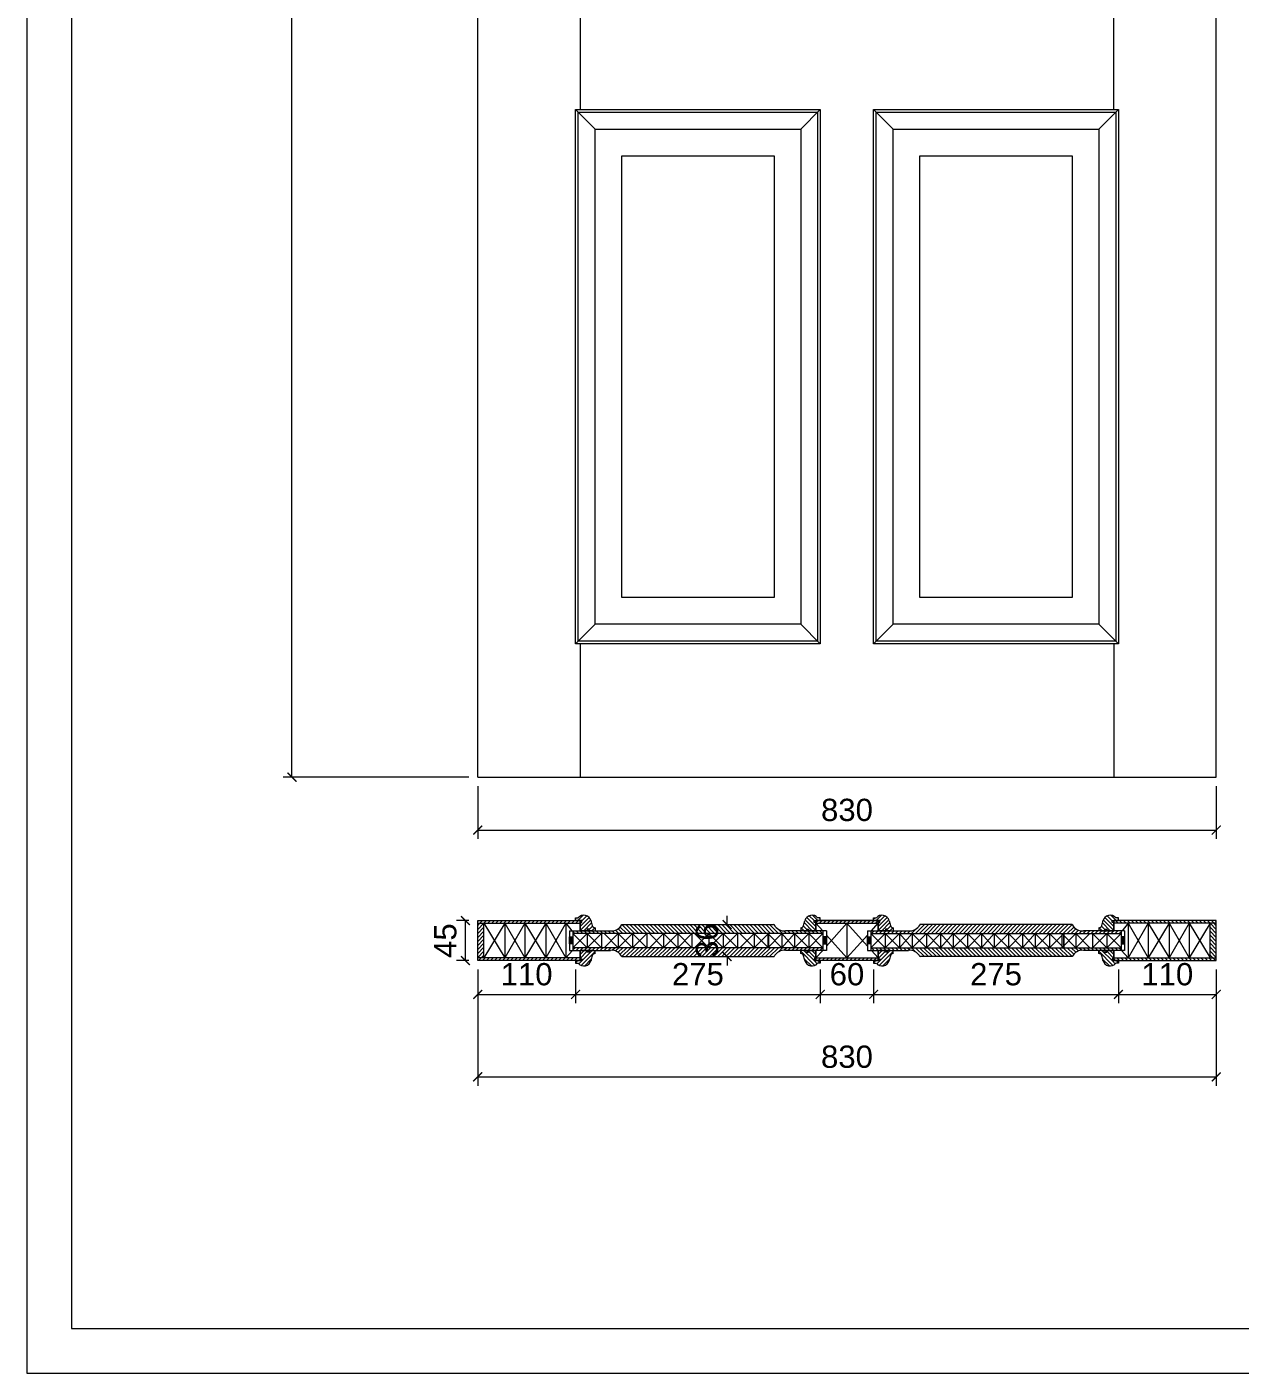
# Model space of a CAD drawing. Header units: millimetres. Extents: x 1821 to 3921, y 493 to 3463.
# Drawn here: x 1821 to 3184, y 493 to 2005 of the extents above; entities that cross this region are included whole.
import ezdxf

# ---------------------------------------------------------------- set-up
doc = ezdxf.new("R2010")
doc.units = ezdxf.units.MM
for name, color, linetype, lineweight in [('Dim', 2, 'Continuous', 9), ('图框', 7, 'Continuous', 13), ('填充', 8, 'Continuous', 5), ('标准家私', 4, 'Continuous', 20), ('标注', 2, 'Continuous', 9)]:
    doc.layers.add(name, color=color, linetype=linetype, lineweight=lineweight)
doc.styles.get("Standard").update_dxf_attribs({"font": 'arial.ttf'})
pattern_1 = [(45, (-35817.922, -61058.6704), (-2.24506403, 2.24506403), [])]
pattern_2 = [(45, (-1848.687, 3133.027), (-2.245064, 2.245064), [])]
pattern_3 = [(135, (7333.3697, 3133.027), (2.245064, 2.245064), [])]

# ---------------------------------------------------------------- blocks, each defined once
blk = doc.blocks.new('_ArchTick')
at = {"color": 0, "linetype": 'ByBlock', "const_width": 0.15}
blk.add_lwpolyline([(-0.5, -0.5), (0.5, 0.5)], dxfattribs=at)

msp = doc.modelspace()

# ---------------------------------------------------------------- hatches: boundary and pattern name
at = {"layer": '填充'}
h = msp.add_hatch(dxfattribs=at)
h.set_pattern_fill('ANSI31', color=0, style=0)
h.set_pattern_definition(pattern_2)
h.paths.add_polyline_path([(2442.3, 998.4), (2442.3, 1001.4), (2327.3, 1001.4), (2327.3, 998.4)])
h = msp.add_hatch(dxfattribs=at)
h.set_pattern_fill('ANSI31', color=0, style=0)
h.set_pattern_definition(pattern_2)
h.paths.add_polyline_path([(2327.3, 959.4), (2334.3, 959.4), (2334.3, 998.4), (2327.3, 998.4)])
h = msp.add_hatch(dxfattribs=at)
h.set_pattern_fill('ANSI31', color=0, style=0)
h.set_pattern_definition(pattern_1)
h.paths.add_polyline_path([(2459.3, 967.9), (2452.5, 967.9), (2452.5, 965.9), (2450.5, 965.9), (2450.5, 967.9), (2442.3, 967.9), (2442.3, 958.4), (2444.3, 958.4), (2444.3, 956.4), (2442.3, 956.4), (2437.3, 956.4), (2437.3, 953.4), (2440.3, 953.4, 0.617514), (2454.7, 956.6, -0.020096), (2456, 961.9, -0.309197), (2459.3, 964.4)])
h.paths.add_polyline_path([(2440.3, 1004.4), (2437.3, 1004.4), (2437.3, 1001.4), (2442.3, 1001.4), (2444.3, 1001.4), (2444.3, 999.4), (2442.3, 999.4), (2442.3, 989.9), (2450.5, 989.9), (2450.5, 991.9), (2452.5, 991.9), (2452.5, 989.9), (2456.3, 989.9), (2459.3, 989.9), (2459.3, 993.4, -0.309197), (2456, 995.9, -0.020096), (2454.7, 1001.2, 0.617514)])
h = msp.add_hatch(dxfattribs=at)
h.set_pattern_fill('ANSI31', color=0, style=0)
h.set_pattern_definition([(135, (40967.606, -61058.6704), (2.24506403, 2.24506403), [])])
h.paths.add_polyline_path([(2690.3, 967.9), (2697.2, 967.9), (2697.2, 965.9), (2699.2, 965.9), (2699.2, 967.9), (2707.3, 967.9), (2707.3, 958.4), (2705.3, 958.4), (2705.3, 956.4), (2707.3, 956.4), (2712.3, 956.4), (2712.3, 953.4), (2709.3, 953.4, -0.617514), (2695, 956.6, 0.020096), (2693.6, 961.9, 0.309197), (2690.3, 964.4)])
h.paths.add_polyline_path([(2709.3, 1004.4), (2712.3, 1004.4), (2712.3, 1001.4), (2707.3, 1001.4), (2705.3, 1001.4), (2705.3, 999.4), (2707.3, 999.4), (2707.3, 989.9), (2699.2, 989.9), (2699.2, 991.9), (2697.2, 991.9), (2697.2, 989.9), (2693.3, 989.9), (2690.3, 989.9), (2690.3, 993.4, 0.309197), (2693.6, 995.9, 0.020096), (2695, 1001.2, -0.617514)])
h = msp.add_hatch(dxfattribs=at)
h.set_pattern_fill('ANSI31', color=0, style=0)
h.set_pattern_definition([(45, (-12780.56, 1024.3625), (-2.245064, 2.245064), [])])
h.paths.add_polyline_path([(2712.3, 1001.4), (2712.3, 998.4), (2772.3, 998.4), (2772.3, 1001.4), (2772.3, 1001.4)])
h.paths.add_polyline_path([(2712.3, 998.4), (2712.3, 1001.4), (2707.3, 1001.4), (2707.3, 998.4)])
h.paths.add_polyline_path([(2772.3, 1001.4), (2772.3, 998.4), (2777.3, 998.4), (2777.3, 1001.4)])
h.paths.add_polyline_path([(2712.3, 959.4), (2712.3, 956.4), (2772.3, 956.4), (2772.3, 959.4)])
h.paths.add_polyline_path([(2707.3, 959.4), (2707.3, 956.4), (2712.3, 956.4), (2712.3, 959.4)])
h.paths.add_polyline_path([(2772.3, 959.4), (2772.3, 956.4), (2777.3, 956.4), (2777.3, 959.4)])
h = msp.add_hatch(dxfattribs=at)
h.set_pattern_fill('ANSI31', color=0, style=0)
h.set_pattern_definition([(45, (-35482.9235, -61058.6704), (-2.24506403, 2.24506403), [])])
h.paths.add_polyline_path([(2794.3, 967.9), (2787.5, 967.9), (2787.5, 965.9), (2785.5, 965.9), (2785.5, 967.9), (2777.3, 967.9), (2777.3, 958.4), (2779.3, 958.4), (2779.3, 956.4), (2777.3, 956.4), (2772.3, 956.4), (2772.3, 953.4), (2775.3, 953.4, 0.617514), (2789.7, 956.6, -0.020096), (2791, 961.9, -0.309197), (2794.3, 964.4)])
h.paths.add_polyline_path([(2775.3, 1004.4), (2772.3, 1004.4), (2772.3, 1001.4), (2777.3, 1001.4), (2779.3, 1001.4), (2779.3, 999.4), (2777.3, 999.4), (2777.3, 989.9), (2785.5, 989.9), (2785.5, 991.9), (2787.5, 991.9), (2787.5, 989.9), (2791.3, 989.9), (2794.3, 989.9), (2794.3, 993.4, -0.309197), (2791, 995.9, -0.020096), (2789.7, 1001.2, 0.617514)])
h = msp.add_hatch(dxfattribs=at)
h.set_pattern_fill('ANSI31', color=0, style=0)
h.set_pattern_definition([(135, (41302.603, -61058.6704), (2.24506403, 2.24506403), [])])
h.paths.add_polyline_path([(3025.3, 967.9), (3032.2, 967.9), (3032.2, 965.9), (3034.2, 965.9), (3034.2, 967.9), (3042.3, 967.9), (3042.3, 958.4), (3040.3, 958.4), (3040.3, 956.4), (3042.3, 956.4), (3047.3, 956.4), (3047.3, 953.4), (3044.3, 953.4, -0.617514), (3030, 956.6, 0.020096), (3028.6, 961.9, 0.309197), (3025.3, 964.4)])
h.paths.add_polyline_path([(3044.3, 1004.4), (3047.3, 1004.4), (3047.3, 1001.4), (3042.3, 1001.4), (3040.3, 1001.4), (3040.3, 999.4), (3042.3, 999.4), (3042.3, 989.9), (3034.2, 989.9), (3034.2, 991.9), (3032.2, 991.9), (3032.2, 989.9), (3028.3, 989.9), (3025.3, 989.9), (3025.3, 993.4, 0.309197), (3028.6, 995.9, 0.020096), (3030, 1001.2, -0.617514)])
h = msp.add_hatch(dxfattribs=at)
h.set_pattern_fill('ANSI31', color=0, style=0)
h.set_pattern_definition(pattern_3)
h.paths.add_polyline_path([(3042.3, 998.4), (3042.3, 1001.4), (3157.3, 1001.4), (3157.3, 998.4)])
h = msp.add_hatch(dxfattribs=at)
h.set_pattern_fill('ANSI31', color=0, style=0)
h.set_pattern_definition(pattern_3)
h.paths.add_polyline_path([(3157.3, 959.4), (3150.3, 959.4), (3150.3, 998.4), (3157.3, 998.4)])
h = msp.add_hatch(dxfattribs=at)
h.set_pattern_fill('ANSI31', color=0, style=0)
h.set_pattern_definition([(315, (-35817.922, 63016.477), (-2.24506403, -2.24506403), [])])
h.paths.add_polyline_path([(2434.3, 986.9), (2434.3, 989.9), (2442.3, 989.9), (2456.3, 989.9), (2476.4, 989.9, 0.323873), (2489.3, 996.9), (2660.3, 996.9, 0.323873), (2673.3, 989.9), (2707.3, 989.9), (2715.3, 989.9), (2715.3, 986.9)])
h = msp.add_hatch(dxfattribs=at)
h.set_pattern_fill('ANSI31', color=0, style=0)
h.set_pattern_definition([(225, (41302.6047, 63016.477), (2.24506403, -2.24506403), [])])
h.paths.add_polyline_path([(3050.3, 986.9), (3050.3, 989.9), (3042.3, 989.9), (3028.3, 989.9), (3008.3, 989.9, -0.323873), (2995.3, 996.9), (2824.3, 996.9, -0.323873), (2811.4, 989.9), (2777.3, 989.9), (2769.3, 989.9), (2769.3, 986.9)])
h = msp.add_hatch(dxfattribs=at)
h.set_pattern_fill('ANSI31', color=0, style=0)
h.set_pattern_definition(pattern_1)
h.paths.add_polyline_path([(2434.3, 970.9), (2434.3, 967.9), (2442.3, 967.9), (2456.3, 967.9), (2476.4, 967.9, -0.323873), (2489.3, 960.9), (2660.3, 960.9, -0.323873), (2673.3, 967.9), (2707.3, 967.9), (2715.3, 967.9), (2715.3, 970.9)])
h = msp.add_hatch(dxfattribs=at)
h.set_pattern_fill('ANSI31', color=0, style=0)
h.set_pattern_definition([(135, (41302.6047, -61058.6704), (2.24506403, 2.24506403), [])])
h.paths.add_polyline_path([(3050.3, 970.9), (3050.3, 967.9), (3042.3, 967.9), (3028.3, 967.9), (3008.3, 967.9, 0.323873), (2995.3, 960.9), (2824.3, 960.9, 0.323873), (2811.4, 967.9), (2777.3, 967.9), (2769.3, 967.9), (2769.3, 970.9)])
h = msp.add_hatch(dxfattribs=at)
h.set_pattern_fill('ANSI31', color=0, style=0)
h.set_pattern_definition(pattern_2)
h.paths.add_polyline_path([(2442.3, 956.4), (2442.3, 959.4), (2327.3, 959.4), (2327.3, 956.4)])
h = msp.add_hatch(dxfattribs=at)
h.set_pattern_fill('ANSI31', color=0, style=0)
h.set_pattern_definition(pattern_3)
h.paths.add_polyline_path([(3042.3, 956.4), (3042.3, 959.4), (3157.3, 959.4), (3157.3, 956.4)])
at = {"layer": '标准家私'}
for points in [[(2434.3, 983), (2430.3, 983), (2430.3, 975.4), (2434.3, 975.4)], [(2715.3, 983), (2719.3, 983), (2719.3, 975.4), (2715.3, 975.4)], [(2769.3, 983), (2765.3, 983), (2765.3, 975.4), (2769.3, 975.4)], [(3050.3, 983), (3054.3, 983), (3054.3, 975.4), (3050.3, 975.4)]]:
    msp.add_hatch(color=0, dxfattribs=at).paths.add_polyline_path(points)

# ---------------------------------------------------------------- linework, layer by layer
at = {"layer": 'Dim', "color": 0}
for p, q in [((2607.6, 996.9), (2607.6, 1006.9)), ((2563, 996.9), (2617.6, 996.9)), ((2563, 960.9), (2617.6, 960.9)), ((2607.6, 960.9), (2607.6, 950.9))]:
    msp.add_line(p, q, dxfattribs=at)
at = {"layer": '图框', "color": 0}
msp.add_lwpolyline([(1820.7, 3463), (1820.7, 493), (3920.7, 493), (3920.7, 3463)], close=True, dxfattribs=at)
at = {"layer": '图框', "color": 0, "lineweight": 20}
msp.add_lwpolyline([(1870.7, 3413), (1870.7, 543), (3870.7, 543), (3870.7, 3413)], close=True, dxfattribs=at)
at = {"layer": '填充', "color": 0}
for p, q in [((2442.3, 2042.5), (2442.3, 1912.5)), ((3042.3, 1912.5), (3042.3, 2042.5)), ((2437.3, 1912.5), (2437.3, 1912.5)), ((2437.3, 1912.5), (2459.3, 1890.5)), ((2440.3, 1909.5), (2709.3, 1909.5)), ((2440.3, 1315.5), (2440.3, 1909.5)), ((2690.3, 1890.5), (2712.3, 1912.5)), ((2709.3, 1909.5), (2709.3, 1315.5)), ((2712.3, 1912.5), (2712.3, 1312.5)), ((2772.3, 1912.5), (3047.3, 1912.5)), ((2772.3, 1912.5), (2772.3, 1912.5)), ((2772.3, 1912.5), (2794.3, 1890.5)), ((2775.3, 1909.5), (3044.3, 1909.5)), ((2775.3, 1315.5), (2775.3, 1909.5)), ((3025.3, 1890.5), (3047.3, 1912.5)), ((3044.3, 1909.5), (3044.3, 1315.5)), ((3047.3, 1912.5), (3047.3, 1312.5)), ((2437.3, 1312.5), (2459.3, 1334.5)), ((2690.3, 1334.5), (2712.3, 1312.5)), ((2772.3, 1312.5), (2794.3, 1334.5)), ((3025.3, 1334.5), (3047.3, 1312.5)), ((2709.3, 1315.5), (2440.3, 1315.5)), ((2712.3, 1312.5), (2442.3, 1312.5)), ((2442.3, 1312.5), (2442.3, 1162.5)), ((3044.3, 1315.5), (2775.3, 1315.5)), ((3047.3, 1312.5), (2777.3, 1312.5)), ((3042.3, 1312.5), (3042.3, 1162.5)), ((2357.8, 998.4), (2334.3, 959.4)), ((2334.3, 998.4), (2357.8, 959.4)), ((2357.8, 998.4), (2357.8, 959.4)), ((2357.8, 998.4), (2380.3, 959.4)), ((2380.3, 998.4), (2357.8, 959.4)), ((2380.3, 998.4), (2380.3, 959.4)), ((2403.8, 998.4), (2380.3, 959.4)), ((2380.3, 998.4), (2403.8, 959.4)), ((2403.8, 998.4), (2403.8, 959.4)), ((2403.8, 998.4), (2426.3, 959.4)), ((2426.3, 998.4), (2403.8, 959.4)), ((2426.3, 998.4), (2433.2, 989.9)), ((2426.3, 998.4), (2426.3, 959.4)), ((2707.3, 998.4), (2715, 989.9)), ((2742.3, 998.4), (2719.3, 972.8)), ((2742.3, 998.4), (2742.3, 959.4)), ((2742.3, 998.4), (2765.3, 972.8)), ((2769.7, 989.9), (2777.3, 998.4)), ((3080.9, 998.4), (3058.4, 959.4)), ((3058.4, 998.4), (3080.9, 959.4)), ((3080.9, 998.4), (3080.9, 959.4)), ((3080.9, 998.4), (3104.4, 959.4)), ((3104.4, 998.4), (3080.9, 959.4)), ((3126.9, 998.4), (3104.4, 959.4)), ((3104.4, 998.4), (3126.9, 959.4)), ((3104.4, 998.4), (3104.4, 959.4)), ((3126.9, 998.4), (3126.9, 959.4)), ((3126.9, 998.4), (3150.3, 959.4)), ((3150.3, 998.4), (3126.9, 959.4)), ((2450.3, 986.9), (2434.3, 970.9)), ((2450.3, 970.9), (2434.3, 986.9)), ((2450.3, 986.9), (2450.3, 970.9)), ((2466.3, 970.9), (2450.3, 986.9)), ((2466.3, 986.9), (2450.3, 970.9)), ((2466.3, 986.9), (2466.3, 970.9)), ((2485.3, 970.9), (2469.3, 986.9)), ((2485.3, 986.9), (2469.3, 970.9)), ((2485.3, 986.9), (2485.3, 970.9)), ((2501.2, 970.9), (2485.3, 986.9)), ((2501.2, 986.9), (2485.3, 970.9)), ((2501.2, 986.9), (2501.2, 970.9)), ((2517.2, 970.9), (2501.2, 986.9)), ((2517.2, 986.9), (2501.2, 970.9)), ((2517.2, 986.9), (2517.2, 970.9)), ((2536.2, 970.9), (2520.2, 986.9)), ((2536.2, 986.9), (2520.2, 970.9)), ((2536.2, 986.9), (2536.2, 970.9)), ((2552.2, 970.9), (2536.2, 986.9)), ((2552.2, 986.9), (2536.2, 970.9)), ((2552.2, 986.9), (2552.2, 970.9)), ((2568.1, 970.9), (2552.2, 986.9)), ((2568.1, 986.9), (2552.2, 970.9)), ((2568.1, 986.9), (2568.1, 970.9)), ((2587.1, 970.9), (2571.1, 986.9)), ((2587.1, 986.9), (2571.1, 970.9)), ((2587.1, 986.9), (2587.1, 970.9)), ((2603.1, 970.9), (2587.1, 986.9)), ((2603.1, 986.9), (2587.1, 970.9)), ((2603.1, 986.9), (2603.1, 970.9)), ((2619.1, 970.9), (2603.1, 986.9)), ((2619.1, 986.9), (2603.1, 970.9)), ((2619.1, 986.9), (2619.1, 970.9)), ((2638, 970.9), (2622, 986.9)), ((2638, 986.9), (2622, 970.9)), ((2638, 986.9), (2638, 970.9)), ((2654, 970.9), (2638, 986.9)), ((2654, 986.9), (2638, 970.9)), ((2653.2, 986.9), (2653.2, 970.9)), ((2653.2, 986.9), (2653.2, 970.9)), ((2653.2, 986.9), (2653.2, 970.9)), ((2653.2, 986.9), (2653.2, 970.9)), ((2669.2, 970.9), (2653.2, 986.9)), ((2669.2, 986.9), (2653.2, 970.9)), ((2654, 986.9), (2654, 970.9)), ((2669.2, 986.9), (2669.2, 970.9)), ((2669.2, 986.9), (2669.2, 970.9)), ((2669.2, 986.9), (2669.2, 970.9)), ((2669.2, 986.9), (2669.2, 970.9)), ((2683.4, 970.9), (2669.2, 986.9)), ((2683.4, 986.9), (2669.2, 970.9)), ((2683.4, 970.9), (2699.4, 986.9)), ((2683.4, 986.9), (2699.4, 970.9)), ((2683.4, 986.9), (2683.4, 970.9)), ((2699.4, 986.9), (2699.4, 970.9)), ((2699.4, 986.9), (2715.3, 970.9)), ((2699.4, 970.9), (2715.3, 986.9)), ((2719.3, 985), (2742.3, 959.4)), ((2742.3, 959.4), (2765.3, 985)), ((2785.3, 986.9), (2769.3, 970.9)), ((2785.3, 970.9), (2769.3, 986.9)), ((2785.3, 986.9), (2785.3, 970.9)), ((2801.3, 970.9), (2785.3, 986.9)), ((2801.3, 986.9), (2785.3, 970.9)), ((2801.3, 986.9), (2801.3, 970.9)), ((2801.3, 970.9), (2815.5, 986.9)), ((2801.3, 986.9), (2815.5, 970.9)), ((2815.5, 970.9), (2831.5, 986.9)), ((2815.5, 986.9), (2831.5, 970.9)), ((2815.5, 986.9), (2815.5, 970.9)), ((2815.5, 986.9), (2815.5, 970.9)), ((2815.5, 986.9), (2815.5, 970.9)), ((2815.5, 986.9), (2815.5, 970.9)), ((2831.5, 986.9), (2831.5, 970.9)), ((2831.5, 986.9), (2831.5, 970.9)), ((2831.5, 986.9), (2831.5, 970.9)), ((2831.5, 986.9), (2831.5, 970.9)), ((2847.4, 970.9), (2831.5, 986.9)), ((2847.4, 986.9), (2831.5, 970.9)), ((2847.4, 986.9), (2847.4, 970.9)), ((2847.4, 970.9), (2861.6, 986.9)), ((2847.4, 986.9), (2861.6, 970.9)), ((2861.6, 970.9), (2877.6, 986.9)), ((2861.6, 986.9), (2877.6, 970.9)), ((2861.6, 986.9), (2861.6, 970.9)), ((2861.6, 986.9), (2861.6, 970.9)), ((2861.6, 986.9), (2861.6, 970.9)), ((2861.6, 986.9), (2861.6, 970.9)), ((2877.6, 986.9), (2877.6, 970.9)), ((2877.6, 986.9), (2877.6, 970.9)), ((2877.6, 986.9), (2877.6, 970.9)), ((2877.6, 986.9), (2877.6, 970.9)), ((2893.6, 970.9), (2877.6, 986.9)), ((2893.6, 986.9), (2877.6, 970.9)), ((2893.6, 986.9), (2893.6, 970.9)), ((2893.6, 970.9), (2907.8, 986.9)), ((2893.6, 986.9), (2907.8, 970.9)), ((2907.8, 970.9), (2923.8, 986.9)), ((2907.8, 986.9), (2923.8, 970.9)), ((2907.8, 986.9), (2907.8, 970.9)), ((2907.8, 986.9), (2907.8, 970.9)), ((2907.8, 986.9), (2907.8, 970.9)), ((2907.8, 986.9), (2907.8, 970.9)), ((2923.8, 986.9), (2923.8, 970.9)), ((2923.8, 986.9), (2923.8, 970.9)), ((2923.8, 986.9), (2923.8, 970.9)), ((2923.8, 986.9), (2923.8, 970.9)), ((2939.7, 970.9), (2923.8, 986.9)), ((2939.7, 986.9), (2923.8, 970.9)), ((2939.7, 986.9), (2939.7, 970.9)), ((2939.7, 970.9), (2953.9, 986.9)), ((2939.7, 986.9), (2953.9, 970.9)), ((2953.9, 970.9), (2969.9, 986.9)), ((2953.9, 986.9), (2969.9, 970.9)), ((2953.9, 986.9), (2953.9, 970.9)), ((2953.9, 986.9), (2953.9, 970.9)), ((2953.9, 986.9), (2953.9, 970.9)), ((2953.9, 986.9), (2953.9, 970.9)), ((2969.9, 986.9), (2969.9, 970.9)), ((2969.9, 986.9), (2969.9, 970.9)), ((2969.9, 986.9), (2969.9, 970.9)), ((2969.9, 986.9), (2969.9, 970.9)), ((2969.9, 970.9), (2985.9, 986.9)), ((2969.9, 986.9), (2985.9, 970.9)), ((2983.9, 970.9), (2999.4, 986.9)), ((2983.9, 986.9), (2999.4, 970.9)), ((2983.9, 986.9), (2983.9, 970.9)), ((2985.8, 986.9), (2985.8, 970.9)), ((2985.9, 986.9), (2985.9, 970.9)), ((2985.9, 986.9), (2985.9, 970.9)), ((2985.9, 986.9), (2985.9, 970.9)), ((2999.4, 970.9), (3015.4, 986.9)), ((2999.4, 986.9), (3015.4, 970.9)), ((2999.4, 986.9), (2999.4, 970.9)), ((3018.4, 970.9), (3034.4, 986.9)), ((3018.4, 986.9), (3034.4, 970.9)), ((3018.4, 986.9), (3018.4, 970.9)), ((3034.4, 986.9), (3034.4, 970.9)), ((3034.4, 986.9), (3050.3, 970.9)), ((3034.4, 970.9), (3050.3, 986.9)), ((2433.8, 967.9), (2426.3, 959.4)), ((2715, 967.9), (2707.3, 959.4)), ((2769.7, 967.9), (2777.3, 959.4))]:
    msp.add_line(p, q, dxfattribs=at)
at = {"layer": '标准家私', "color": 0}
for p, q in [((2327.3, 1162.5), (2327.3, 3262.5)), ((3157.3, 1162.5), (3157.3, 3262.5)), ((2437.3, 1912.5), (2712.3, 1912.5)), ((2437.3, 1912.5), (2712.3, 1912.5)), ((2437.3, 1312.5), (2437.3, 1912.5)), ((2712.3, 1912.5), (2712.3, 1312.5)), ((2772.3, 1912.5), (3047.3, 1912.5)), ((2772.3, 1312.5), (2772.3, 1912.5)), ((3047.3, 1912.5), (3047.3, 1312.5)), ((2459.3, 1890.5), (2690.3, 1890.5)), ((2459.3, 1334.5), (2459.3, 1890.5)), ((2690.3, 1890.5), (2690.3, 1334.5)), ((2794.3, 1890.5), (3025.3, 1890.5)), ((2794.3, 1334.5), (2794.3, 1890.5)), ((3025.3, 1890.5), (3025.3, 1334.5)), ((2489.3, 1860.5), (2660.3, 1860.5)), ((2489.3, 1364.5), (2489.3, 1860.5)), ((2660.3, 1860.5), (2660.3, 1364.5)), ((2824.3, 1860.5), (2995.3, 1860.5)), ((2824.3, 1364.5), (2824.3, 1860.5)), ((2995.3, 1860.5), (2995.3, 1364.5)), ((2660.3, 1364.5), (2489.3, 1364.5)), ((2995.3, 1364.5), (2824.3, 1364.5)), ((2690.3, 1334.5), (2459.3, 1334.5)), ((3025.3, 1334.5), (2794.3, 1334.5)), ((2712.3, 1312.5), (2437.3, 1312.5)), ((3047.3, 1312.5), (2772.3, 1312.5)), ((2327.3, 1162.5), (3157.3, 1162.5)), ((2327.3, 1001.4), (2442.3, 1001.4)), ((2327.3, 956.4), (2327.3, 1001.4)), ((2327.3, 1001.4), (2442.3, 1001.4)), ((2327.3, 998.4), (2442.3, 998.4)), ((2334.3, 959.4), (2334.3, 998.4)), ((2437.3, 1001.4), (2437.3, 1004.4)), ((2437.3, 1004.4), (2440.3, 1004.4)), ((2437.3, 1001.4), (2440.3, 1001.4)), ((2437.3, 1001.4), (2442.3, 1001.4)), ((2437.3, 1001.4), (2442.3, 1001.4)), ((2437.3, 1001.4), (2442.3, 1001.4)), ((2437.3, 1001.4), (2442.3, 1001.4)), ((2437.3, 1001.4), (2442.3, 1001.4)), ((2437.3, 1001.4), (2442.3, 1001.4)), ((2442.3, 1001.4), (2437.3, 1001.4)), ((2442.3, 1001.4), (2442.3, 989.9)), ((2442.3, 1001.4), (2442.3, 989.9)), ((2442.3, 1001.4), (2442.3, 989.9)), ((2442.3, 1001.4), (2442.3, 992.4)), ((2442.3, 1001.4), (2442.3, 992.4)), ((2442.3, 992.4), (2442.3, 1001.4)), ((2442.3, 1001.4), (2442.3, 994.4)), ((2442.3, 1001.4), (2442.3, 994.4)), ((2442.3, 1001.4), (2442.3, 994.4)), ((2442.3, 989.9), (2442.3, 1001.4)), ((2442.3, 999.4), (2442.3, 989.9)), ((2442.3, 999.4), (2442.3, 989.9)), ((2442.3, 999.4), (2442.3, 994.4)), ((2442.3, 999.4), (2442.3, 994.4)), ((2707.3, 1001.4), (2707.3, 989.9)), ((2707.3, 1001.4), (2707.3, 989.9)), ((2707.3, 1001.4), (2707.3, 989.9)), ((2707.3, 1001.4), (2707.3, 992.4)), ((2707.3, 1001.4), (2707.3, 992.4)), ((2707.3, 992.4), (2707.3, 1001.4)), ((2712.3, 1001.4), (2707.3, 1001.4)), ((2712.3, 1001.4), (2707.3, 1001.4)), ((2707.3, 989.9), (2707.3, 1001.4)), ((2707.3, 1001.4), (2712.3, 1001.4)), ((2772.3, 1001.4), (2707.3, 1001.4)), ((2707.3, 999.4), (2707.3, 989.9)), ((2707.3, 999.4), (2707.3, 989.9)), ((2707.3, 998.4), (2777.3, 998.4)), ((2712.3, 1004.4), (2709.3, 1004.4)), ((2712.3, 1001.4), (2709.3, 1001.4)), ((2712.3, 1001.4), (2712.3, 1004.4)), ((2712.3, 1001.4), (2777.3, 1001.4)), ((2712.3, 1001.4), (2772.3, 1001.4)), ((2772.3, 1001.4), (2772.3, 1004.4)), ((2772.3, 1004.4), (2775.3, 1004.4)), ((2772.3, 1001.4), (2775.3, 1001.4)), ((2772.3, 1001.4), (2777.3, 1001.4)), ((2772.3, 1001.4), (2777.3, 1001.4)), ((2777.3, 1001.4), (2772.3, 1001.4)), ((2777.3, 1001.4), (2777.3, 989.9)), ((2777.3, 1001.4), (2777.3, 989.9)), ((2777.3, 1001.4), (2777.3, 989.9)), ((2777.3, 1001.4), (2777.3, 992.4)), ((2777.3, 1001.4), (2777.3, 992.4)), ((2777.3, 992.4), (2777.3, 1001.4)), ((2777.3, 989.9), (2777.3, 1001.4)), ((2777.3, 999.4), (2777.3, 989.9)), ((2777.3, 999.4), (2777.3, 989.9)), ((3042.3, 1001.4), (3042.3, 989.9)), ((3042.3, 1001.4), (3042.3, 989.9)), ((3042.3, 1001.4), (3042.3, 989.9)), ((3157.3, 1001.4), (3042.3, 1001.4)), ((3157.3, 1001.4), (3042.3, 1001.4)), ((3042.3, 1001.4), (3042.3, 992.4)), ((3042.3, 1001.4), (3042.3, 992.4)), ((3042.3, 992.4), (3042.3, 1001.4)), ((3047.3, 1001.4), (3042.3, 1001.4)), ((3047.3, 1001.4), (3042.3, 1001.4)), ((3047.3, 1001.4), (3042.3, 1001.4)), ((3047.3, 1001.4), (3042.3, 1001.4)), ((3042.3, 1001.4), (3042.3, 994.4)), ((3047.3, 1001.4), (3042.3, 1001.4)), ((3042.3, 1001.4), (3042.3, 994.4)), ((3047.3, 1001.4), (3042.3, 1001.4)), ((3042.3, 1001.4), (3042.3, 994.4)), ((3042.3, 989.9), (3042.3, 1001.4)), ((3042.3, 1001.4), (3047.3, 1001.4)), ((3042.3, 999.4), (3042.3, 989.9)), ((3042.3, 999.4), (3042.3, 989.9)), ((3042.3, 999.4), (3042.3, 994.4)), ((3042.3, 999.4), (3042.3, 994.4)), ((3157.3, 998.4), (3042.3, 998.4)), ((3047.3, 1004.4), (3044.3, 1004.4)), ((3047.3, 1001.4), (3044.3, 1001.4)), ((3047.3, 1001.4), (3047.3, 1004.4)), ((3058.4, 998.4), (3051.5, 989.9)), ((3058.4, 998.4), (3058.4, 959.4)), ((3150.3, 959.4), (3150.3, 998.4)), ((3157.3, 956.4), (3157.3, 1001.4)), ((2430.3, 989.9), (2460.1, 989.9)), ((2430.3, 989.9), (2442.3, 989.9)), ((2430.3, 989.9), (2430.3, 967.9)), ((2434.3, 989.9), (2434.3, 967.9)), ((2715.3, 986.9), (2434.3, 986.9)), ((2442.3, 995.6), (2442.3, 994.4)), ((2442.3, 989.9), (2469.3, 989.9)), ((2442.3, 989.9), (2476.4, 989.9)), ((2442.3, 989.9), (2450.7, 989.9)), ((2442.3, 989.9), (2456.2, 989.9)), ((2456.3, 989.9), (2442.3, 989.9)), ((2453.7, 989.9), (2465.3, 989.9)), ((2459.3, 993.4), (2459.3, 989.9)), ((2467.3, 989.9), (2470.8, 989.9)), ((2489.3, 996.9), (2660.3, 996.9)), ((2707.3, 989.9), (2673.3, 989.9)), ((2707.3, 989.9), (2680.3, 989.9)), ((2695.9, 989.9), (2684.3, 989.9)), ((2719.3, 989.9), (2689.5, 989.9)), ((2690.3, 993.4), (2690.3, 989.9)), ((2693.3, 989.9), (2707.3, 989.9)), ((2707.3, 989.9), (2698.9, 989.9)), ((2719.3, 989.9), (2707.3, 989.9)), ((2715.3, 989.9), (2715.3, 967.9)), ((2719.3, 989.9), (2719.3, 967.9)), ((2765.3, 989.9), (2795.1, 989.9)), ((2765.3, 989.9), (2777.3, 989.9)), ((2765.3, 989.9), (2765.3, 967.9)), ((2769.3, 989.9), (2769.3, 967.9)), ((2769.3, 986.9), (3050.3, 986.9)), ((2777.3, 989.9), (2804.3, 989.9)), ((2777.3, 989.9), (2811.4, 989.9)), ((2777.3, 989.9), (2785.7, 989.9)), ((2791.3, 989.9), (2777.3, 989.9)), ((2788.7, 989.9), (2800.3, 989.9)), ((2794.3, 993.4), (2794.3, 989.9)), ((2995.3, 996.9), (2824.3, 996.9)), ((3042.3, 989.9), (3008.3, 989.9)), ((3017.3, 989.9), (3013.8, 989.9)), ((3042.3, 989.9), (3015.3, 989.9)), ((3030.9, 989.9), (3019.3, 989.9)), ((3054.3, 989.9), (3024.5, 989.9)), ((3025.3, 993.4), (3025.3, 989.9)), ((3028.3, 989.9), (3042.3, 989.9)), ((3042.3, 989.9), (3028.4, 989.9)), ((3042.3, 989.9), (3033.9, 989.9)), ((3042.3, 995.6), (3042.3, 994.4)), ((3054.3, 989.9), (3042.3, 989.9)), ((3050.3, 989.9), (3050.3, 967.9)), ((3054.3, 989.9), (3054.3, 967.9)), ((2715.3, 970.9), (2434.3, 970.9)), ((2769.3, 970.9), (3050.3, 970.9)), ((2442.3, 959.4), (2327.3, 959.4)), ((2442.3, 956.4), (2327.3, 956.4)), ((2430.3, 967.9), (2469.3, 967.9)), ((2430.3, 967.9), (2442.3, 967.9)), ((2437.3, 956.4), (2442.3, 956.4)), ((2437.3, 956.4), (2442.3, 956.4)), ((2437.3, 956.4), (2440.3, 956.4)), ((2442.3, 956.4), (2437.3, 956.4)), ((2437.3, 956.4), (2437.3, 953.4)), ((2437.3, 953.4), (2440.3, 953.4)), ((2442.3, 958.4), (2442.3, 967.9)), ((2442.3, 967.9), (2450.7, 967.9)), ((2442.3, 956.4), (2442.3, 967.9)), ((2442.3, 967.9), (2476.4, 967.9)), ((2442.3, 956.4), (2442.3, 967.9)), ((2442.3, 956.4), (2442.3, 967.9)), ((2442.3, 958.4), (2442.3, 967.9)), ((2456.3, 967.9), (2442.3, 967.9)), ((2442.3, 967.9), (2442.3, 956.4)), ((2442.3, 965.4), (2442.3, 956.4)), ((2442.3, 956.4), (2442.3, 965.4)), ((2442.3, 956.4), (2442.3, 965.4)), ((2453.7, 967.9), (2465.3, 967.9)), ((2459.3, 964.4), (2459.3, 967.9)), ((2467.3, 967.9), (2470.8, 967.9)), ((2489.3, 960.9), (2660.3, 960.9)), ((2707.3, 967.9), (2673.3, 967.9)), ((2682.3, 967.9), (2678.8, 967.9)), ((2719.3, 967.9), (2680.3, 967.9)), ((2695.9, 967.9), (2684.3, 967.9)), ((2690.3, 964.4), (2690.3, 967.9)), ((2693.3, 967.9), (2707.3, 967.9)), ((2707.3, 967.9), (2698.9, 967.9)), ((2719.3, 967.9), (2707.3, 967.9)), ((2707.3, 958.4), (2707.3, 967.9)), ((2707.3, 956.4), (2707.3, 967.9)), ((2707.3, 956.4), (2707.3, 967.9)), ((2707.3, 956.4), (2707.3, 967.9)), ((2707.3, 958.4), (2707.3, 967.9)), ((2707.3, 967.9), (2707.3, 956.4)), ((2707.3, 965.4), (2707.3, 956.4)), ((2707.3, 956.4), (2707.3, 965.4)), ((2707.3, 956.4), (2707.3, 965.4)), ((2707.3, 959.4), (2777.3, 959.4)), ((2712.3, 956.4), (2707.3, 956.4)), ((2712.3, 956.4), (2707.3, 956.4)), ((2707.3, 956.4), (2712.3, 956.4)), ((2712.3, 956.4), (2709.3, 956.4)), ((2712.3, 953.4), (2709.3, 953.4)), ((2772.3, 956.4), (2712.3, 956.4)), ((2712.3, 956.4), (2712.3, 953.4)), ((2765.3, 967.9), (2804.3, 967.9)), ((2765.3, 967.9), (2777.3, 967.9)), ((2772.3, 956.4), (2777.3, 956.4)), ((2772.3, 956.4), (2777.3, 956.4)), ((2772.3, 956.4), (2775.3, 956.4)), ((2777.3, 956.4), (2772.3, 956.4)), ((2772.3, 956.4), (2772.3, 953.4)), ((2772.3, 953.4), (2775.3, 953.4)), ((2777.3, 958.4), (2777.3, 967.9)), ((2777.3, 967.9), (2785.7, 967.9)), ((2777.3, 956.4), (2777.3, 967.9)), ((2777.3, 967.9), (2811.4, 967.9)), ((2777.3, 956.4), (2777.3, 967.9)), ((2777.3, 956.4), (2777.3, 967.9)), ((2777.3, 958.4), (2777.3, 967.9)), ((2791.3, 967.9), (2777.3, 967.9)), ((2777.3, 967.9), (2777.3, 956.4)), ((2777.3, 965.4), (2777.3, 956.4)), ((2777.3, 956.4), (2777.3, 965.4)), ((2777.3, 956.4), (2777.3, 965.4)), ((2788.7, 967.9), (2800.3, 967.9)), ((2794.3, 964.4), (2794.3, 967.9)), ((2802.3, 967.9), (2805.8, 967.9)), ((2995.3, 960.9), (2824.3, 960.9)), ((3042.3, 967.9), (3008.3, 967.9)), ((3017.3, 967.9), (3013.8, 967.9)), ((3054.3, 967.9), (3015.3, 967.9)), ((3030.9, 967.9), (3019.3, 967.9)), ((3025.3, 964.4), (3025.3, 967.9)), ((3028.3, 967.9), (3042.3, 967.9)), ((3042.3, 967.9), (3033.9, 967.9)), ((3054.3, 967.9), (3042.3, 967.9)), ((3042.3, 958.4), (3042.3, 967.9)), ((3042.3, 956.4), (3042.3, 967.9)), ((3042.3, 956.4), (3042.3, 967.9)), ((3042.3, 956.4), (3042.3, 967.9)), ((3042.3, 958.4), (3042.3, 967.9)), ((3042.3, 967.9), (3042.3, 956.4)), ((3042.3, 965.4), (3042.3, 956.4)), ((3042.3, 956.4), (3042.3, 965.4)), ((3042.3, 956.4), (3042.3, 965.4)), ((3042.3, 959.4), (3157.3, 959.4)), ((3042.3, 956.4), (3157.3, 956.4)), ((3047.3, 956.4), (3042.3, 956.4)), ((3047.3, 956.4), (3042.3, 956.4)), ((3042.3, 956.4), (3047.3, 956.4)), ((3047.3, 956.4), (3044.3, 956.4)), ((3047.3, 953.4), (3044.3, 953.4)), ((3047.3, 956.4), (3047.3, 953.4)), ((3050.9, 967.9), (3058.4, 959.4))]:
    msp.add_line(p, q, dxfattribs=at)
for p, q in [((2442.3, 1001.4), (2442.3, 992.4)), ((2707.3, 1001.4), (2707.3, 992.4)), ((2777.3, 1001.4), (2777.3, 992.4)), ((3042.3, 1001.4), (3042.3, 992.4)), ((2442.3, 956.4), (2442.3, 965.4)), ((2707.3, 956.4), (2707.3, 965.4)), ((2777.3, 956.4), (2777.3, 965.4)), ((3042.3, 956.4), (3042.3, 965.4))]:
    msp.add_line(p, q, dxfattribs=at).dxf.unprotected_set("ltscale", 0)
for points in [[(2442.3, 999.4), (2444.3, 999.4), (2444.3, 1001.4), (2442.3, 1001.4)], [(2707.3, 999.4), (2705.3, 999.4), (2705.3, 1001.4), (2707.3, 1001.4)], [(2777.3, 999.4), (2779.3, 999.4), (2779.3, 1001.4), (2777.3, 1001.4)], [(3042.3, 999.4), (3040.3, 999.4), (3040.3, 1001.4), (3042.3, 1001.4)], [(2442.3, 958.4), (2444.3, 958.4), (2444.3, 956.4), (2442.3, 956.4)], [(2707.3, 958.4), (2705.3, 958.4), (2705.3, 956.4), (2707.3, 956.4)], [(2777.3, 958.4), (2779.3, 958.4), (2779.3, 956.4), (2777.3, 956.4)], [(3042.3, 958.4), (3040.3, 958.4), (3040.3, 956.4), (3042.3, 956.4)]]:
    msp.add_lwpolyline(points, dxfattribs=at)
for points in [[(2450.5, 989.9), (2452.5, 989.9), (2452.5, 991.9), (2450.5, 991.9)], [(2699.2, 989.9), (2697.2, 989.9), (2697.2, 991.9), (2699.2, 991.9)], [(2785.5, 989.9), (2787.5, 989.9), (2787.5, 991.9), (2785.5, 991.9)], [(3034.2, 989.9), (3032.2, 989.9), (3032.2, 991.9), (3034.2, 991.9)], [(2430.3, 983), (2434.3, 983), (2434.3, 975.4), (2430.3, 975.4)], [(2719.3, 983), (2715.3, 983), (2715.3, 975.4), (2719.3, 975.4)], [(2765.3, 983), (2769.3, 983), (2769.3, 975.4), (2765.3, 975.4)], [(3054.3, 983), (3050.3, 983), (3050.3, 975.4), (3054.3, 975.4)], [(2450.5, 967.9), (2452.5, 967.9), (2452.5, 965.9), (2450.5, 965.9)], [(2699.2, 967.9), (2697.2, 967.9), (2697.2, 965.9), (2699.2, 965.9)], [(2785.5, 967.9), (2787.5, 967.9), (2787.5, 965.9), (2785.5, 965.9)], [(3034.2, 967.9), (3032.2, 967.9), (3032.2, 965.9), (3034.2, 965.9)]]:
    msp.add_lwpolyline(points, close=True, dxfattribs=at)
for centre, radius, start, end in [((2446.7, 999.2), 8.21, 13.8417, 140.6254), ((2520.6, 1015.8), 67.5, 192.5198, 197.1249), ((2629.1, 1015.8), 67.5, 342.8751, 347.4802), ((2703, 999.2), 8.21, 39.3746, 166.1583), ((2781.7, 999.2), 8.21, 13.8417, 140.6254), ((2855.6, 1015.8), 67.5, 192.5198, 197.1249), ((2964.1, 1015.8), 67.5, 342.8751, 347.4802), ((3038, 999.2), 8.21, 39.3746, 166.1583), ((2459.5, 997.1), 3.68, 198.3604, 267.0862), ((2478, 1002.4), 12.6, 262.4652, 334.2481), ((2671.7, 1002.4), 12.6, 205.7519, 277.5348), ((2690.2, 997.1), 3.68, 272.9138, 341.6396), ((2794.5, 997.1), 3.68, 198.3604, 267.0862), ((2813, 1002.4), 12.6, 262.4652, 334.2481), ((3006.7, 1002.4), 12.6, 205.7519, 277.5348), ((3025.2, 997.1), 3.68, 272.9138, 341.6396), ((2478, 955.4), 12.6, 25.7519, 97.5348), ((2671.7, 955.4), 12.6, 82.4652, 154.2481), ((2813, 955.4), 12.6, 25.7519, 97.5348), ((3006.7, 955.4), 12.6, 82.4652, 154.2481), ((2446.7, 958.6), 8.21, 219.3746, 346.1583), ((2520.6, 942), 67.5, 162.8751, 167.4802), ((2459.5, 960.7), 3.68, 92.9138, 161.6396), ((2690.2, 960.7), 3.68, 18.3604, 87.0862), ((2629.1, 942), 67.5, 12.5198, 17.1249), ((2703, 958.6), 8.21, 193.8417, 320.6254), ((2781.7, 958.6), 8.21, 219.3746, 346.1583), ((2855.6, 942), 67.5, 162.8751, 167.4802), ((2794.5, 960.7), 3.68, 92.9138, 161.6396), ((3025.2, 960.7), 3.68, 18.3604, 87.0862), ((2964.1, 942), 67.5, 12.5198, 17.1249), ((3038, 958.6), 8.21, 193.8417, 320.6254)]:
    msp.add_arc(centre, radius, start, end, dxfattribs=at)
at = {"layer": '标注', "color": 0}
for p, q in [((2118.6, 1162.5), (2118.6, 3262.5)), ((2317.3, 1162.5), (2108.6, 1162.5)), ((2327.3, 1152.5), (2327.3, 1093.1)), ((3157.3, 1152.5), (3157.3, 1093.1)), ((2327.3, 1103.1), (3157.3, 1103.1)), ((2317.3, 1001.4), (2303.5, 1001.4)), ((2313.5, 956.4), (2313.5, 1001.4)), ((2317.3, 956.4), (2303.5, 956.4)), ((2327.3, 946.4), (2327.3, 908.5)), ((2437.3, 946.4), (2437.3, 908.5)), ((2437.3, 946.4), (2437.3, 908.5)), ((2712.3, 946.4), (2712.3, 908.5)), ((2712.3, 946.4), (2712.3, 908.5)), ((2772.3, 946.4), (2772.3, 908.5)), ((2772.3, 946.4), (2772.3, 908.5)), ((3047.3, 946.4), (3047.3, 908.5)), ((3047.3, 946.4), (3047.3, 908.5)), ((3157.3, 946.4), (3157.3, 908.5)), ((2327.3, 918.5), (2437.3, 918.5)), ((2327.3, 908.5), (2327.3, 815.8)), ((2437.3, 918.5), (2712.3, 918.5)), ((2712.3, 918.5), (2772.3, 918.5)), ((2772.3, 918.5), (3047.3, 918.5)), ((3047.3, 918.5), (3157.3, 918.5)), ((3157.3, 908.5), (3157.3, 815.8)), ((2327.3, 825.8), (3157.3, 825.8))]:
    msp.add_line(p, q, dxfattribs=at)

# ---------------------------------------------------------------- block references
at = {"layer": 'Dim', "color": 0, "xscale": 10, "yscale": 10, "zscale": 10}
for p, rotation in [((2607.6, 996.9), 270), ((2607.6, 960.9), 90)]:
    msp.add_blockref('_ArchTick', p, dxfattribs=dict(at, rotation=rotation))
at = {"layer": '标注', "color": 0, "xscale": 10, "yscale": 10, "zscale": 10}
for p, rotation in [((2118.6, 1162.5), 270), ((2327.3, 1103.1), 180), ((2313.5, 1001.4), 90), ((2313.5, 956.4), 270), ((2327.3, 918.5), 180), ((2437.3, 918.5), 180), ((2712.3, 918.5), 180), ((2772.3, 918.5), 180), ((3047.3, 918.5), 180), ((2327.3, 825.8), 180)]:
    msp.add_blockref('_ArchTick', p, dxfattribs=dict(at, rotation=rotation))
for p in [(3157.3, 1103.1), (2437.3, 918.5), (2712.3, 918.5), (2772.3, 918.5), (3047.3, 918.5), (3157.3, 918.5), (3157.3, 825.8)]:
    msp.add_blockref('_ArchTick', p, dxfattribs=at)

# ---------------------------------------------------------------- texts
at = {"layer": 'Dim', "color": 0, "insert": (2585.1, 978.9), "char_height": 25, "attachment_point": 5, "rotation": 90}
msp.add_mtext('36', dxfattribs=at)
at = {"layer": '标注', "color": 0, "char_height": 25, "attachment_point": 5}
for s, insert in [('830', (2742.3, 1125.6)), ('110', (2382.3, 941)), ('275', (2574.8, 941)), ('60', (2742.3, 941)), ('275', (2909.8, 941)), ('110', (3102.3, 941)), ('830', (2742.3, 848.3))]:
    msp.add_mtext(s, dxfattribs=dict(at, insert=insert))
at = {"layer": '标注', "color": 0, "insert": (2291, 978.9), "char_height": 25, "attachment_point": 5, "rotation": 90}
msp.add_mtext('45', dxfattribs=at)

doc.saveas('drawing.dxf')
